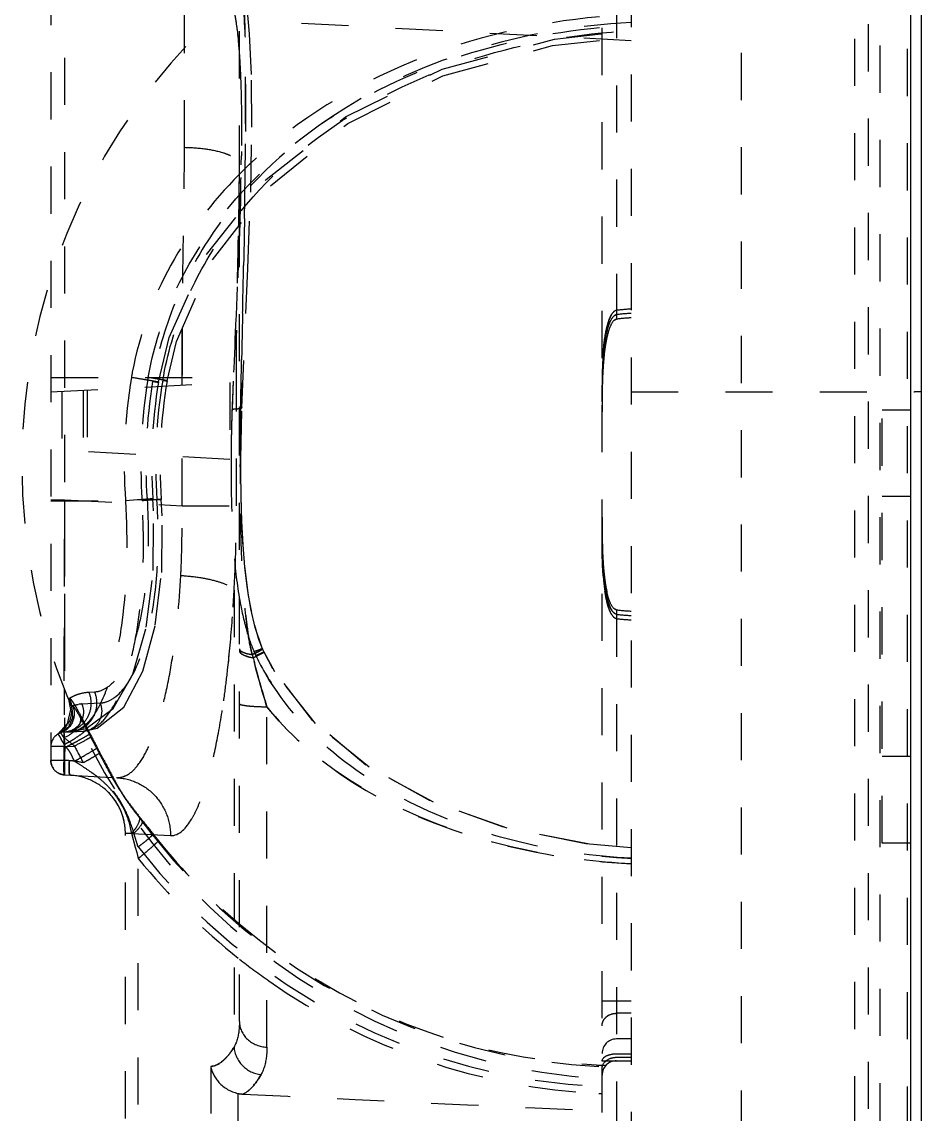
# Model space of a CAD drawing. Header units: millimetres. Extents: x -840 to 1682, y -9216 to -2117.
# Drawn here: x 212.55 to 243.7, y -6007.67 to -5969.83 of the extents above; entities that cross this region are included whole.
import ezdxf

# ---------------------------------------------------------------- set-up
doc = ezdxf.new("R2010")
doc.units = ezdxf.units.MM
doc.header["$LTSCALE"] = 16.335
doc.linetypes.add('HIDDEN', pattern=[0.2, 0.1, -0.1])
doc.layers.get('0').update_dxf_attribs({"linetype": 'CONTINUOUS'})
doc.layers.add('DEFAULT_2', color=8, linetype='HIDDEN')

msp = doc.modelspace()

# ---------------------------------------------------------------- linework, layer by layer
at = {"color": 7, "linetype": 'Continuous'}
for p, q in [((243.348, -6187.78), (243.348, -5847.78)), ((243.702, -5903.171), (243.702, -6112.384)), ((243.702, -5982.655), (243.466, -5982.655))]:
    msp.add_line(p, q, dxfattribs=at)
at = {"layer": 'DEFAULT_2', "color": 8, "linetype": 'HIDDEN'}
for p, q in [((241.875, -5901.313), (241.848, -6120.766)), ((241.39, -5901.816), (241.39, -6113.744)), ((243.225, -6112.885), (243.225, -5902.669)), ((242.273, -5911.853), (242.273, -6103.705)), ((237.461, -5912.105), (237.461, -6103.453)), ((233.652, -5916.119), (233.652, -6100.173)), ((214.028, -5951.475), (214.028, -5994.438)), ((213.552, -5951.977), (213.552, -5995.419)), ((218.179, -5974.181), (218.179, -5956.189)), ((220.084, -6004.463), (220.084, -5958.197)), ((232.647, -6046.819), (232.647, -5968.741)), ((233.149, -5968.767), (233.149, -5980.134)), ((220.435, -5970.247), (220.338, -5969.211)), ((233.652, -5970.491), (220.654, -5969.81)), ((230.996, -5970.432), (233.652, -5970.143)), ((218.947, -5977.891), (221.006, -5975.3)), ((220.379, -5978.377), (220.474, -5975.73)), ((220.095, -5976.857), (220.088, -5977.072)), ((220.171, -5983.196), (220.379, -5978.377)), ((217.581, -5982.27), (217.899, -5980.905)), ((213.552, -5982.152), (219.979, -5982.152)), ((218.095, -5982.417), (218.095, -5982.152)), ((219.979, -5986.599), (219.979, -5982.152)), ((213.544, -5982.655), (219.755, -5982.33)), ((213.934, -5982.635), (213.934, -5984.685)), ((214.672, -5982.596), (214.672, -5984.723)), ((214.809, -5982.589), (214.809, -5984.731)), ((219.755, -5982.33), (219.755, -5984.99)), ((233.652, -5982.655), (243.466, -5982.655)), ((219.831, -5983.169), (219.828, -5983.248)), ((220.128, -5983.169), (220.171, -5983.196)), ((220.137, -5984.959), (220.171, -5983.196)), ((242.348, -5998.28), (242.348, -5983.28)), ((243.348, -5983.28), (242.348, -5983.28)), ((219.755, -5984.99), (213.544, -5984.664)), ((218.095, -5986.599), (218.095, -5984.903)), ((220.11, -5984.991), (220.11, -5985.167)), ((220.136, -5985.167), (220.137, -5984.959)), ((220.138, -5985.532), (220.136, -5985.167)), ((213.552, -5986.386), (214.028, -5986.386)), ((213.552, -5986.423), (216.713, -5986.423)), ((214.028, -5986.386), (218.095, -5986.599)), ((216.551, -5986.395), (216.136, -5986.423)), ((217.11, -5986.773), (217.086, -5986.355)), ((217.41, -5986.947), (217.378, -5986.374)), ((243.348, -5986.28), (242.348, -5986.28)), ((218.095, -5986.599), (219.979, -5986.599)), ((217.393, -5988.906), (217.41, -5986.947)), ((219.898, -5989.518), (219.898, -6005.348)), ((233.149, -5990.2), (233.149, -6025.359)), ((220.761, -5991.227), (220.615, -5990.743)), ((220.849, -5991.466), (220.635, -5990.818)), ((220.886, -5991.556), (220.761, -5991.227)), ((220.886, -5991.556), (220.849, -5991.466)), ((220.886, -5991.556), (220.886, -5991.556)), ((220.886, -5991.556), (220.886, -5991.556)), ((220.904, -5991.598), (220.886, -5991.556)), ((220.936, -5991.667), (220.904, -5991.598)), ((220.936, -5991.667), (220.936, -5991.667)), ((221.309, -5992.352), (220.936, -5991.667)), ((221.245, -5992.245), (220.936, -5991.667)), ((222.718, -5994.139), (221.309, -5992.352)), ((215.068, -5993.052), (214.871, -5993.062)), ((214.307, -5993.524), (214.261, -5993.541)), ((214.626, -5993.462), (215.26, -5993.429)), ((214.779, -5994.311), (215.71, -5993.615)), ((215.155, -5994.303), (216.076, -5993.576)), ((221.037, -6005.352), (221.037, -5993.559)), ((214.028, -5994.438), (214.683, -5994.404)), ((214.256, -5994.426), (214.779, -5994.311)), ((214.7, -5994.403), (214.683, -5994.404)), ((214.7, -5994.403), (215.155, -5994.303)), ((214.018, -5994.49), (214.019, -5994.976)), ((214.256, -5994.426), (214.235, -5994.428)), ((214.01, -5994.94), (213.552, -5994.94)), ((214.01, -5994.94), (214.371, -5994.921)), ((214.01, -5995.418), (214.058, -5994.938)), ((214.01, -5995.418), (214.01, -5994.94)), ((214.01, -5995.418), (213.552, -5995.418)), ((214.179, -5995.426), (214.01, -5995.418)), ((215.339, -5995.373), (215.229, -5995.17)), ((215.409, -5995.503), (215.339, -5995.373)), ((243.348, -5995.28), (242.348, -5995.28)), ((214.028, -5995.919), (214.028, -5995.92)), ((214.028, -5995.919), (215.829, -5996.015)), ((214.247, -5995.931), (214.211, -5995.929)), ((214.256, -5995.932), (214.211, -5995.929)), ((214.302, -5995.935), (214.247, -5995.931)), ((216.826, -5997.673), (216.717, -5997.532)), ((217.075, -5997.994), (216.826, -5997.673)), ((216.133, -6017.619), (216.133, -5997.94)), ((216.133, -5997.94), (217.697, -5998.022)), ((216.134, -5997.94), (216.428, -5997.94)), ((216.351, -5997.94), (216.478, -5998.421)), ((216.582, -5998.418), (216.428, -5997.94)), ((217.122, -5998.004), (217.277, -5998.198)), ((216.478, -5998.421), (216.528, -5998.609)), ((216.582, -6017.142), (216.582, -5998.418)), ((243.348, -5998.28), (242.348, -5998.28)), ((216.528, -5998.609), (216.582, -5998.812)), ((232.647, -6003.749), (233.652, -6003.749)), ((233.652, -6004.178), (233.149, -6004.178)), ((233.652, -6005.066), (233.149, -6005.066)), ((233.149, -6005.579), (233.652, -6005.579)), ((233.149, -6005.702), (233.652, -6005.702)), ((219.09, -6006.016), (219.09, -6009.543)), ((232.647, -6005.82), (233.652, -6005.82)), ((220.024, -6006.951), (220.024, -6008.608))]:
    msp.add_line(p, q, dxfattribs=at)
for points in [[(217.899, -5980.905), (219.154, -5978.073), (221.157, -5975.511), (223.841, -5973.355), (227.128, -5971.706), (230.931, -5970.659), (233.652, -5970.353)], [(220.474, -5975.73), (220.516, -5973.484), (220.499, -5971.66), (220.435, -5970.247)], [(221.006, -5975.3), (223.754, -5973.128), (227.113, -5971.473), (230.996, -5970.432)], [(217.28, -5982.316), (217.645, -5980.764), (218.947, -5977.891)], [(220.635, -5990.818), (220.482, -5990.164), (220.365, -5989.472), (220.275, -5988.729), (220.212, -5987.953), (220.171, -5987.142), (220.147, -5986.296), (220.137, -5985.413)], [(220.217, -5988.017), (220.183, -5987.417), (220.159, -5986.802), (220.145, -5986.174)], [(215.71, -5993.615), (216.387, -5992.433), (216.855, -5990.808), (217.1, -5988.843), (217.11, -5986.773)], [(220.497, -5990.238), (220.401, -5989.71), (220.324, -5989.163), (220.263, -5988.599)], [(216.076, -5993.576), (216.739, -5992.33), (217.171, -5990.738), (217.39, -5988.93)], [(233.652, -5998.446), (232.08, -5998.302), (229.238, -5997.732), (226.688, -5996.817), (224.469, -5995.583), (222.63, -5994.049), (221.245, -5992.245)], [(214.158, -5993.295), (214.234, -5993.656), (214.119, -5994.146), (213.78, -5994.519)], [(214.261, -5993.541), (214.279, -5993.587), (214.307, -5993.941), (214.158, -5994.263), (213.871, -5994.472)], [(232.211, -5998.319), (229.364, -5997.767), (226.805, -5996.869), (224.574, -5995.654), (222.718, -5994.139)]]:
    msp.add_lwpolyline(points, dxfattribs=at)
for centre, radius, start, end in [((233.853, -5985.167), 21.306, 93.2449, 266.7551), ((-23.363, -5972.058), 243.666, 359.1448, 359.56564), ((137.802, -5973.482), 82.356, 359.09407, 359.30994), ((231.187, -5986.143), 15.652, 133.122, 133.5108), ((231.008, -5985.958), 15.394, 134.3308, 135.3182), ((109.73, -5972.988), 110.433, 357.99263, 359.06854), ((231.114, -5986.067), 15.547, 133.5103, 134.331), ((-138.911, -5970.465), 359.225, 359.01404, 359.16594), ((233.853, -5985.167), 5.384, 92.1394, 97.5077), ((233.853, -5985.167), 5.235, 92.2003, 97.7224), ((233.853, -5985.167), 5.082, 92.2667, 97.9571), ((424.149, -5982.207), 206.054, 179.50798, 179.98495), ((238.754, -5981.671), 6.076, 171.4557, 173.0592), ((237.501, -5981.627), 4.803, 169.2985, 171.1815), ((241.704, -5981.993), 9.044, 174.438, 175.6655), ((240.11, -5981.837), 7.442, 173.0542, 174.441), ((240.442, -5982.191), 7.767, 172.3835, 174.8359), ((239.997, -5981.979), 7.324, 172.7341, 174.0854), ((238.67, -5981.809), 5.986, 171.1725, 172.7391), ((238.511, -5981.938), 5.82, 170.8306, 172.3319), ((246.093, -5982.279), 13.442, 176.7629, 177.7504), ((245.893, -5982.269), 13.241, 176.6806, 177.6889), ((243.642, -5982.14), 10.987, 175.6638, 176.7638), ((244.753, -5982.386), 12.098, 175.8931, 176.9638), ((243.465, -5982.128), 10.809, 175.5634, 176.6813), ((242.5, -5982.224), 9.839, 174.7002, 175.8944), ((242.95, -5982.429), 10.286, 174.7759, 175.8209), ((241.549, -5982.14), 8.884, 174.0824, 175.2747), ((251.308, -5982.471), 18.661, 177.7412, 179.4234), ((249.643, -5982.629), 16.994, 177.0176, 178.8123), ((249.357, -5982.407), 16.708, 177.7501, 178.6277), ((247.927, -5982.746), 15.274, 176.7718, 177.6353), ((245.116, -5982.587), 12.457, 175.8201, 176.772), ((234.587, -5985.164), 18.493, 170.6285, 183.889), ((228.036, -5984.154), 11.866, 169.9402, 170.2908), ((199.746, -6082.517), 101.727, 80.37678, 80.61124), ((228.073, -5984.161), 11.903, 169.3729, 169.9401), ((234.668, -5985.17), 17.998, 170.3494, 183.9924), ((208.987, -6028.215), 46.645, 80.013, 80.4182), ((234.53, -5985.167), 17.687, 170.6363, 183.8898), ((234.549, -5985.167), 17.366, 170.3244, 184.0155), ((234.556, -5985.165), 17.22, 170.324, 184.0146), ((261.197, -5982.596), 28.551, 179.3719, 180.0181), ((261.259, -5982.596), 28.613, 179.3807, 180.0176), ((253.969, -5982.518), 21.322, 178.6273, 179.3794), ((258.141, -5982.829), 25.493, 178.7583, 179.4651), ((252.973, -5982.724), 20.325, 178.1448, 178.8897), ((234.541, -5985.165), 17.495, 170.6284, 183.8893), ((489.972, -5993.731), 270.347, 177.58263, 177.76111), ((263.867, -5982.909), 31.22, 178.9367, 180.0622), ((269.06, -5982.931), 36.414, 179.4656, 180.0189), ((284.748, -5983.33), 52.102, 179.6332, 180.0153), ((260.912, -5984.821), 41.114, 177.8063, 178.7092), ((322.774, -5985.07), 102.664, 178.93902, 180.05425), ((305.117, -5984.808), 85.005, 178.89493, 179.37342), ((271.564, -5985.069), 51.769, 178.7013, 179.4102), ((334.101, -5985.122), 113.991, 179.37507, 179.93393), ((279.256, -5985.157), 59.461, 179.40147, 179.83909), ((282.482, -5985.169), 62.687, 179.83677, 179.99876), ((344.427, -5985.173), 124.317, 179.9975, 180.3087), ((2849.933, -5993.865), 2635.916, 179.837431, 179.999464), ((285.208, -5987.004), 52.562, 179.9858, 180.3517), ((269.404, -5987.402), 36.757, 179.9828, 180.5072), ((269.066, -5987.403), 36.42, 179.9811, 180.5339), ((261.314, -5987.738), 28.668, 179.9828, 180.6112), ((261.256, -5987.738), 28.61, 179.9823, 180.6194), ((259.035, -5987.493), 26.388, 180.5105, 181.1117), ((258.149, -5987.505), 25.502, 180.5344, 181.2407), ((253.84, -5987.819), 21.193, 180.619, 181.4103), ((249.143, -5987.934), 16.494, 181.411, 182.3106), ((244.619, -5988.128), 11.966, 182.2562, 184.3812), ((242.464, -5987.942), 9.799, 183.8733, 186.0606), ((241.706, -5988.341), 9.046, 184.3334, 185.5604), ((242.502, -5988.11), 9.84, 184.1043, 185.299), ((241.556, -5988.354), 8.895, 184.4331, 185.6744), ((241.546, -5988.194), 8.881, 184.727, 185.9197), ((240.034, -5988.194), 7.355, 186.1087, 187.4206), ((240.112, -5988.497), 7.444, 185.5575, 186.9441), ((239.995, -5988.356), 7.321, 185.9167, 187.268), ((238.755, -5988.663), 6.077, 186.9391, 188.5432), ((238.668, -5988.525), 5.984, 187.263, 188.8289), ((238.704, -5988.368), 6.015, 187.4158, 188.9359), ((237.501, -5988.707), 4.803, 188.8199, 190.7004), ((237.536, -5988.552), 4.832, 188.9275, 190.7468), ((236.502, -5988.749), 3.779, 190.7331, 192.9902), ((233.853, -5985.167), 5.082, 262.0429, 267.7333), ((237.543, -5988.521), 17.341, 186.2154, 187.2158), ((233.853, -5985.167), 5.235, 262.2776, 267.7997), ((233.853, -5985.167), 5.384, 262.4923, 267.8606), ((226.089, -5990.35), 5.738, 191.5799, 193.0353), ((225.011, -5990.599), 4.632, 193.0488, 194.4203), ((222.455, -5991.197), 2.007, 196.055, 199.3304), ((223.921, -5990.22), 3.625, 203.1458, 204.4166), ((223.784, -5990.281), 3.475, 203.1175, 205.7701), ((223.659, -5990.339), 3.337, 204.4144, 205.7966), ((242.47, -5986.515), 22.553, 193.7138, 195.4552), ((228.758, -5987.862), 9.007, 205.8697, 213.2062), ((248.884, -5984.759), 29.203, 195.4226, 196.115), ((261.421, -5981.108), 42.26, 196.1528, 197.1359), ((214.968, -5994.536), 1.481, 121.291, 122.6327), ((214.686, -5994.623), 1.162, 93.014, 98.2172), ((202.024, -6000.898), 14.357, 28.4825, 29.0924), ((200.305, -6001.618), 16.249, 27.6502, 28.3753), ((213.285, -5993.675), 0.978, 301.3032, 328.2869), ((197.988, -6003.087), 18.948, 27.7664, 28.4813), ((198.201, -6002.725), 18.626, 27.361, 27.6624), ((197.258, -6003.212), 19.687, 26.9274, 27.361), ((194.314, -6005.025), 23.101, 26.798, 27.7739), ((186.963, -6008.443), 31.235, 26.7268, 26.9293), ((214.644, -5993.753), 0.653, 288.9341, 298.1975), ((186.795, -6008.527), 31.424, 26.5224, 26.727), ((214.054, -5994.94), 0.502, 93, 180), ((207.246, -5998.471), 7.664, 28.7575, 29.6445), ((211.398, -5989.771), 5.727, 297.8793, 299.4696), ((211.838, -5990.539), 4.842, 299.4113, 301.9974), ((204.514, -5975.806), 21.4, 297.0692, 297.6267), ((206.379, -5979.375), 17.372, 297.6365, 297.8282), ((233.567, -5985.185), 20.85, 206.5218, 208.0219), ((233.592, -5985.183), 20.904, 206.8058, 208.5413), ((211.367, -5989.715), 5.791, 297.1178, 297.8875), ((203.116, -5973.081), 24.462, 296.6957, 297.0799), ((233.645, -5985.183), 21.594, 206.8048, 208.5402), ((129.767, -6040.379), 96.712, 27.71053, 27.99642), ((214.054, -5995.418), 0.502, 179.9834, 267.025), ((214.045, -5998.02), 2.597, 75.9602, 87.0353), ((203.496, -5975.165), 23.009, 298.1953, 298.6745), ((205.449, -5978.722), 18.951, 298.6549, 299.3748), ((212.16, -5999.771), 4.832, 51.7609, 54.0892), ((214.141, -5997.942), 1.992, 0.0571, 67.3499), ((212.648, -5999.152), 4.044, 48.838, 51.7648), ((213.327, -5998.441), 3.059, 34.8232, 42.1479), ((213.393, -5998.392), 2.977, 27.9414, 34.7573), ((223.476, -5991.763), 8.873, 214.153, 215.9309), ((222.017, -5992.695), 7.131, 214.7714, 216.3844), ((227.279, -5989.013), 13.566, 215.9083, 216.9702), ((211.953, -5998.851), 4.492, 12.3216, 14.3598), ((211.42, -5998.969), 5.038, 11.786, 12.347), ((233.493, -5985.273), 20.77, 217.7694, 267.9255), ((233.543, -5985.276), 21.456, 217.7698, 267.6055), ((207.629, -5987.622), 14.331, 309.527, 310.3881), ((233.566, -5985.175), 20.855, 218.642, 229.6182), ((205.66, -5985.245), 17.417, 308.8353, 309.5471), ((233.637, -5985.176), 21.836, 218.644, 231.6303), ((234.802, -5977.134), 21.705, 264.2912, 266.9617), ((233.467, -5985.29), 20.703, 229.6185, 267.2005), ((233.569, -5985.248), 21.738, 231.6545, 235.0155), ((233.534, -5985.305), 21.671, 235.0038, 267.3701), ((233.149, -6005.569), 0.502, 90, 180), ((233.456, -5985.471), 20.522, 267.2082, 268.1105), ((233.149, -6006.322), 0.502, 90, 180), ((220.255, -6005.927), 1.05, 257.2828, 267.2485), ((233.528, -5985.37), 21.605, 267.378, 267.6611)]:
    msp.add_arc(centre, radius, start, end, dxfattribs=at)
for points, knots in [([(220.128, -5983.169), (220.146, -5982.232), (220.185, -5980.391), (220.243, -5977.713), (220.285, -5975.23), (220.304, -5973.03), (220.297, -5971.194), (220.269, -5969.922), (220.233, -5969.132), (220.207, -5968.72), (220.178, -5968.434), (220.158, -5968.285), (220.142, -5968.233)], [0, 0, 0, 0, 0.18821, 0.369554, 0.537769, 0.68677, 0.811081, 0.90638, 0.942208, 0.969826, 0.9891, 1, 1, 1, 1]), ([(220.206, -5968.731), (220.257, -5969.38), (220.3, -5971.106), (220.303, -5972.83), (220.296, -5973.905)], [0, 0, 0, 0, 0.377066, 1, 1, 1, 1]), ([(219.828, -5969.243), (219.852, -5969.298), (219.895, -5969.447), (219.983, -5969.891), (220.072, -5970.723), (220.145, -5972.035), (220.167, -5973.742), (220.134, -5975.791), (220.021, -5978.999), (219.895, -5981.514), (219.828, -5983.248)], [0, 0, 0, 0, 0.012726, 0.033022, 0.096817, 0.191143, 0.313997, 0.46169, 0.629144, 1, 1, 1, 1]), ([(219.934, -5969.648), (219.95, -5969.736), (220.023, -5970.205), (220.063, -5970.678), (220.088, -5971.063)], [0, 0, 0, 0, 0.188214, 1, 1, 1, 1]), ([(232.554, -5969.657), (230.343, -5969.864), (225.975, -5970.868), (222.094, -5973.215), (220.488, -5974.719)], [0, 0, 0, 0, 0.502291, 1, 1, 1, 1]), ([(216.924, -5982.153), (217.084, -5981.235), (217.629, -5979.434), (219.476, -5976.197), (222.956, -5972.981), (228.083, -5970.667), (231.79, -5970.041), (233.652, -5969.949)], [0, 0, 0, 0, 0.125636, 0.250807, 0.499083, 0.748699, 1, 1, 1, 1]), ([(233.652, -5969.859), (231.786, -5969.948), (228.071, -5970.585), (222.958, -5972.972), (219.54, -5976.27), (217.752, -5979.552), (217.232, -5981.365), (217.079, -5982.288)], [0, 0, 0, 0, 0.251238, 0.500666, 0.748889, 0.874183, 1, 1, 1, 1]), ([(217.43, -5982.249), (217.583, -5981.349), (218.1, -5979.584), (219.862, -5976.391), (223.21, -5973.185), (228.203, -5970.859), (231.83, -5970.234), (233.652, -5970.145)], [0, 0, 0, 0, 0.125681, 0.250885, 0.499134, 0.748675, 1, 1, 1, 1]), ([(220.088, -5971.063), (220.103, -5971.297), (220.16, -5972.433), (220.163, -5973.571), (220.152, -5974.473)], [0, 0, 0, 0, 0.206164, 1, 1, 1, 1]), ([(218.095, -5982.152), (218.095, -5980.808), (218.127, -5978.15), (218.179, -5975.494), (218.179, -5974.181)], [0, 0, 0, 0, 0.506153, 1, 1, 1, 1]), ([(218.179, -5974.181), (218.425, -5974.185), (218.882, -5974.219), (219.414, -5974.323), (219.755, -5974.454), (219.963, -5974.567), (220.084, -5974.708), (220.084, -5974.798)], [0, 0, 0, 0, 0.352567, 0.653957, 0.774328, 0.87121, 1, 1, 1, 1]), ([(219.979, -5982.152), (219.979, -5980.903), (220.018, -5978.452), (220.084, -5976.002), (220.084, -5974.799)], [0, 0, 0, 0, 0.509462, 1, 1, 1, 1]), ([(220.058, -5976.915), (220.062, -5976.736), (220.075, -5976.031), (220.084, -5975.326), (220.084, -5974.799)], [0, 0, 0, 0, 0.253485, 1, 1, 1, 1]), ([(220.062, -5975.133), (219.144, -5976.061), (217.533, -5978.17), (216.616, -5980.676), (216.374, -5981.966)], [0, 0, 0, 0, 0.498647, 1, 1, 1, 1]), ([(219.979, -5982.152), (219.979, -5981.711), (219.988, -5979.965), (220.032, -5978.219), (220.058, -5976.915)], [0, 0, 0, 0, 0.252941, 1, 1, 1, 1]), ([(220.26, -5976.647), (220.252, -5977.1), (220.217, -5978.996), (220.174, -5980.892), (220.144, -5982.335)], [0, 0, 0, 0, 0.239063, 1, 1, 1, 1]), ([(220.088, -5977.072), (220.073, -5977.489), (220.005, -5979.241), (219.922, -5980.993), (219.865, -5982.328)], [0, 0, 0, 0, 0.238042, 1, 1, 1, 1]), ([(232.688, -5981.292), (232.707, -5981.044), (232.748, -5980.673), (232.852, -5980.248), (232.945, -5980.019), (233.014, -5979.91), (233.062, -5979.871)], [0, 0, 0, 0, 0.500563, 0.750042, 0.874903, 1, 1, 1, 1]), ([(233.06, -5979.872), (232.999, -5979.924), (232.919, -5980.071), (232.815, -5980.372), (232.769, -5980.61), (232.746, -5980.769)], [0, 0, 0, 0, 0.249924, 0.499859, 1, 1, 1, 1]), ([(232.746, -5980.953), (232.77, -5980.785), (232.816, -5980.531), (232.925, -5980.212), (233.013, -5980.053), (233.084, -5980.006)], [0, 0, 0, 0, 0.500271, 0.750215, 1, 1, 1, 1]), ([(233.149, -5980.134), (233.067, -5980.146), (232.953, -5980.309), (232.841, -5980.612), (232.789, -5980.866), (232.763, -5981.033)], [0, 0, 0, 0, 0.246797, 0.497825, 1, 1, 1, 1]), ([(217.581, -5982.27), (217.581, -5982.266), (217.555, -5982.269), (217.528, -5982.256), (217.463, -5982.248), (217.385, -5982.232), (217.287, -5982.215), (217.131, -5982.188), (217.009, -5982.167), (216.924, -5982.152)], [0, 0, 0, 0, 0.019246, 0.075335, 0.166697, 0.289925, 0.440727, 0.614358, 1, 1, 1, 1]), ([(217.256, -5982.31), (217.246, -5982.308), (217.186, -5982.296), (217.126, -5982.286), (217.076, -5982.277)], [0, 0, 0, 0, 0.161866, 1, 1, 1, 1]), ([(217.079, -5982.288), (217.108, -5982.292), (217.155, -5982.298), (217.223, -5982.313), (217.252, -5982.308), (217.279, -5982.32), (217.279, -5982.316)], [0, 0, 0, 0, 0.426507, 0.741868, 0.935214, 1, 1, 1, 1]), ([(217.43, -5982.249), (217.451, -5982.252), (217.487, -5982.256), (217.538, -5982.268), (217.56, -5982.264), (217.581, -5982.274), (217.581, -5982.27)], [0, 0, 0, 0, 0.423955, 0.739055, 0.934333, 1, 1, 1, 1]), ([(219.828, -5983.248), (219.876, -5983.246), (219.959, -5983.242), (220.07, -5983.231), (220.13, -5983.22), (220.17, -5983.206), (220.171, -5983.196)], [0, 0, 0, 0, 0.410629, 0.721444, 0.917544, 1, 1, 1, 1]), ([(220.084, -5983.181), (220.084, -5983.177), (220.106, -5983.173), (220.117, -5983.17), (220.128, -5983.169)], [0, 0, 0, 0, 0.273381, 1, 1, 1, 1]), ([(220.171, -5983.196), (220.17, -5983.204), (220.138, -5983.218), (220.114, -5983.222), (220.095, -5983.226)], [0, 0, 0, 0, 0.302217, 1, 1, 1, 1]), ([(219.795, -5985.167), (219.795, -5986.263), (219.823, -5987.908), (220.098, -5990.078), (220.373, -5991.143), (220.588, -5991.645)], [0, 0, 0, 0, 0.501306, 0.75034, 1, 1, 1, 1]), ([(220.526, -5991.752), (220.457, -5991.486), (220.365, -5990.941), (220.24, -5989.847), (220.158, -5988.472), (220.117, -5986.82), (220.11, -5985.718), (220.11, -5985.167)], [0, 0, 0, 0, 0.124931, 0.249959, 0.499922, 0.74992, 1, 1, 1, 1]), ([(214.028, -5995.921), (214.024, -5995.92), (214.03, -5995.897), (214.022, -5995.87), (214.025, -5995.808), (214.023, -5995.731), (214.022, -5995.627), (214.021, -5995.447), (214.02, -5995.167), (214.018, -5994.769), (214.018, -5994.289), (214.017, -5993.734), (214.017, -5992.857), (214.018, -5991.616), (214.02, -5989.989), (214.023, -5988.223), (214.026, -5987.006), (214.028, -5986.386)], [0, 0, 0, 0, 0.001223, 0.004839, 0.010841, 0.019218, 0.02996, 0.043042, 0.076076, 0.11801, 0.168448, 0.226892, 0.292799, 0.444361, 0.617266, 0.804915, 1, 1, 1, 1]), ([(214.683, -5994.404), (214.843, -5994.396), (215.203, -5994.243), (215.627, -5993.746), (216.004, -5993.007), (216.322, -5992.028), (216.567, -5990.834), (216.782, -5988.945), (216.778, -5987.448), (216.713, -5986.423)], [0, 0, 0, 0, 0.055752, 0.127674, 0.222567, 0.341719, 0.483502, 0.644237, 1, 1, 1, 1]), ([(216.884, -5986.367), (216.942, -5987.226), (216.945, -5988.483), (216.752, -5990.067), (216.533, -5991.068), (216.248, -5991.888), (215.91, -5992.506), (215.527, -5992.92), (215.211, -5993.045), (215.068, -5993.052)], [0, 0, 0, 0, 0.353365, 0.513005, 0.653911, 0.772649, 0.867932, 0.941424, 1, 1, 1, 1]), ([(216.136, -5986.423), (216.219, -5987.827), (216.19, -5989.824), (215.75, -5992.206), (215.417, -5993.172), (215.21, -5993.561)], [0, 0, 0, 0, 0.581274, 0.818202, 1, 1, 1, 1]), ([(215.755, -5993.24), (216.056, -5993.022), (216.573, -5992.215), (217.041, -5990.673), (217.296, -5988.651), (217.28, -5987.166), (217.225, -5986.383)], [0, 0, 0, 0, 0.155041, 0.382133, 0.672614, 1, 1, 1, 1]), ([(217.086, -5986.355), (217.086, -5986.358), (217.066, -5986.353), (217.046, -5986.361), (216.997, -5986.362), (216.937, -5986.368), (216.859, -5986.373), (216.729, -5986.382), (216.625, -5986.39), (216.551, -5986.395)], [0, 0, 0, 0, 0.017217, 0.068646, 0.153394, 0.269519, 0.415002, 0.587444, 1, 1, 1, 1]), ([(217.378, -5986.374), (217.377, -5986.378), (217.352, -5986.371), (217.323, -5986.382), (217.259, -5986.382), (217.18, -5986.39), (217.08, -5986.397), (216.923, -5986.409), (216.799, -5986.417), (216.713, -5986.423)], [0, 0, 0, 0, 0.019111, 0.075131, 0.166457, 0.289676, 0.440499, 0.614179, 1, 1, 1, 1]), ([(216.884, -5986.367), (216.913, -5986.365), (216.961, -5986.364), (217.029, -5986.354), (217.059, -5986.362), (217.085, -5986.351), (217.086, -5986.355)], [0, 0, 0, 0, 0.426355, 0.741705, 0.935156, 1, 1, 1, 1]), ([(217.225, -5986.383), (217.247, -5986.382), (217.283, -5986.381), (217.335, -5986.374), (217.356, -5986.379), (217.378, -5986.371), (217.378, -5986.374)], [0, 0, 0, 0, 0.423855, 0.738964, 0.934329, 1, 1, 1, 1]), ([(218.054, -5989.011), (218.064, -5988.813), (218.098, -5988.009), (218.102, -5987.205), (218.095, -5986.599)], [0, 0, 0, 0, 0.246265, 1, 1, 1, 1]), ([(219.898, -5989.518), (219.913, -5989.28), (219.964, -5988.308), (219.979, -5987.335), (219.979, -5986.599)], [0, 0, 0, 0, 0.244291, 1, 1, 1, 1]), ([(232.647, -5986.991), (232.647, -5987.27), (232.65, -5987.827), (232.676, -5988.523), (232.728, -5989.076), (232.788, -5989.484), (232.873, -5989.824), (232.979, -5990.069), (233.082, -5990.191), (233.149, -5990.2)], [0, 0, 0, 0, 0.251973, 0.50275, 0.627628, 0.752146, 0.87634, 0.938503, 1, 1, 1, 1]), ([(215.829, -5996.015), (215.96, -5996.022), (216.267, -5995.924), (216.634, -5995.528), (216.973, -5994.922), (217.282, -5994.096), (217.554, -5993.064), (217.872, -5991.353), (218.001, -5989.975), (218.054, -5989.011)], [0, 0, 0, 0, 0.051258, 0.117367, 0.206584, 0.32123, 0.460792, 0.623009, 1, 1, 1, 1]), ([(218.054, -5989.011), (218.269, -5989.025), (218.672, -5989.067), (219.218, -5989.175), (219.624, -5989.312), (219.843, -5989.441), (219.898, -5989.518)], [0, 0, 0, 0, 0.332572, 0.626567, 0.854166, 1, 1, 1, 1]), ([(232.705, -5989.234), (232.726, -5989.45), (232.769, -5989.775), (232.885, -5990.186), (232.979, -5990.395), (233.062, -5990.464)], [0, 0, 0, 0, 0.501017, 0.750948, 1, 1, 1, 1]), ([(232.746, -5989.381), (232.77, -5989.55), (232.816, -5989.804), (232.925, -5990.122), (233.013, -5990.281), (233.084, -5990.329)], [0, 0, 0, 0, 0.500283, 0.750234, 1, 1, 1, 1]), ([(217.697, -5998.022), (218.003, -5998.038), (218.355, -5997.611), (218.608, -5997.118), (218.848, -5996.543), (219.112, -5995.659), (219.382, -5994.405), (219.609, -5992.934), (219.787, -5991.28), (219.867, -5990.12), (219.898, -5989.518)], [0, 0, 0, 0, 0.101557, 0.142408, 0.190167, 0.306306, 0.448727, 0.614591, 0.799988, 1, 1, 1, 1]), ([(219.539, -5993.358), (219.581, -5993.063), (219.746, -5991.787), (219.847, -5990.504), (219.898, -5989.518)], [0, 0, 0, 0, 0.232218, 1, 1, 1, 1]), ([(233.149, -5990.505), (233.063, -5990.494), (232.942, -5990.324), (232.825, -5990.006), (232.772, -5989.74), (232.746, -5989.566)], [0, 0, 0, 0, 0.246967, 0.49794, 1, 1, 1, 1]), ([(233.061, -5990.311), (233.012, -5990.269), (232.943, -5990.155), (232.849, -5989.916), (232.806, -5989.726), (232.782, -5989.599)], [0, 0, 0, 0, 0.25027, 0.500266, 1, 1, 1, 1]), ([(233.063, -5990.156), (232.986, -5990.089), (232.898, -5989.892), (232.843, -5989.699), (232.819, -5989.599)], [0, 0, 0, 0, 0.499144, 1, 1, 1, 1]), ([(220.084, -5991.554), (220.084, -5991.608), (220.271, -5991.71), (220.415, -5991.734), (220.526, -5991.752)], [0, 0, 0, 0, 0.32615, 1, 1, 1, 1]), ([(220.084, -5991.587), (220.084, -5991.622), (220.12, -5991.723), (220.313, -5991.808), (220.465, -5991.845), (220.56, -5991.862)], [0, 0, 0, 0, 0.175335, 0.505639, 1, 1, 1, 1]), ([(220.084, -5991.587), (220.084, -5991.601), (220.136, -5991.628), (220.211, -5991.672), (220.354, -5991.723), (220.464, -5991.742), (220.526, -5991.752)], [0, 0, 0, 0, 0.087013, 0.293726, 0.60602, 1, 1, 1, 1]), ([(220.084, -5991.619), (220.084, -5991.682), (220.275, -5991.81), (220.441, -5991.841), (220.56, -5991.862)], [0, 0, 0, 0, 0.340758, 1, 1, 1, 1]), ([(220.526, -5991.752), (220.577, -5991.728), (220.665, -5991.685), (220.788, -5991.626), (220.84, -5991.588), (220.89, -5991.565), (220.886, -5991.556)], [0, 0, 0, 0, 0.414883, 0.731105, 0.928259, 1, 1, 1, 1]), ([(220.782, -5991.625), (220.765, -5991.635), (220.68, -5991.679), (220.594, -5991.72), (220.526, -5991.752)], [0, 0, 0, 0, 0.202808, 1, 1, 1, 1]), ([(220.56, -5991.862), (220.613, -5991.835), (220.705, -5991.789), (220.813, -5991.735), (220.876, -5991.701), (220.91, -5991.685), (220.923, -5991.674), (220.937, -5991.669), (220.936, -5991.667)], [0, 0, 0, 0, 0.416151, 0.733859, 0.848425, 0.931553, 0.982306, 1, 1, 1, 1]), ([(220.56, -5991.862), (220.648, -5991.818), (220.771, -5991.751), (220.9, -5991.694), (220.934, -5991.669)], [0, 0, 0, 0, 0.697725, 1, 1, 1, 1]), ([(220.588, -5991.645), (220.628, -5991.63), (220.699, -5991.605), (220.796, -5991.57), (220.845, -5991.561), (220.883, -5991.549), (220.886, -5991.556)], [0, 0, 0, 0, 0.418308, 0.733, 0.927968, 1, 1, 1, 1]), ([(220.936, -5991.667), (220.936, -5991.665), (220.927, -5991.671), (220.915, -5991.673), (220.89, -5991.685), (220.843, -5991.705), (220.762, -5991.742), (220.694, -5991.773), (220.654, -5991.792)], [0, 0, 0, 0, 0.01718, 0.066518, 0.148014, 0.261363, 0.578123, 1, 1, 1, 1]), ([(220.874, -5991.691), (220.861, -5991.697), (220.787, -5991.73), (220.714, -5991.764), (220.654, -5991.792)], [0, 0, 0, 0, 0.187177, 1, 1, 1, 1]), ([(220.886, -5991.556), (220.887, -5991.559), (220.876, -5991.569), (220.846, -5991.591), (220.809, -5991.611), (220.782, -5991.625)], [0, 0, 0, 0, 0.079106, 0.270481, 1, 1, 1, 1]), ([(220.886, -5991.556), (220.883, -5991.55), (220.851, -5991.559), (220.833, -5991.562), (220.816, -5991.567)], [0, 0, 0, 0, 0.27543, 1, 1, 1, 1]), ([(233.652, -5998.809), (232.364, -5998.74), (229.8, -5998.378), (226.131, -5997.109), (222.859, -5995.009), (221.212, -5992.946), (220.654, -5991.792)], [0, 0, 0, 0, 0.251051, 0.501167, 0.750387, 1, 1, 1, 1]), ([(214.871, -5993.062), (214.928, -5993.209), (214.974, -5993.533), (214.823, -5993.994), (214.486, -5994.336), (214.179, -5994.431), (214.028, -5994.438)], [0, 0, 0, 0, 0.254051, 0.506813, 0.755282, 1, 1, 1, 1]), ([(214.871, -5993.062), (214.759, -5993.068), (214.605, -5993.095), (214.426, -5993.155), (214.329, -5993.199), (214.257, -5993.233), (214.203, -5993.271), (214.178, -5993.276), (214.159, -5993.299), (214.158, -5993.295)], [0, 0, 0, 0, 0.440783, 0.610845, 0.750026, 0.85881, 0.937021, 0.984218, 1, 1, 1, 1]), ([(214.198, -5993.27), (214.205, -5993.265), (214.235, -5993.291), (214.268, -5993.334), (214.327, -5993.419), (214.368, -5993.485), (214.391, -5993.524)], [0, 0, 0, 0, 0.077973, 0.269789, 0.579795, 1, 1, 1, 1]), ([(215.068, -5993.052), (215.124, -5993.197), (215.17, -5993.517), (215.027, -5993.973), (214.703, -5994.315), (214.404, -5994.415), (214.256, -5994.426)], [0, 0, 0, 0, 0.254949, 0.508383, 0.756512, 1, 1, 1, 1]), ([(215.26, -5993.429), (215.302, -5993.427), (215.479, -5993.403), (215.645, -5993.32), (215.755, -5993.24)], [0, 0, 0, 0, 0.236652, 1, 1, 1, 1]), ([(214.307, -5993.524), (214.38, -5993.696), (214.383, -5994.121), (214.067, -5994.404), (213.89, -5994.465)], [0, 0, 0, 0, 0.500416, 1, 1, 1, 1]), ([(214.261, -5993.541), (214.263, -5993.536), (214.29, -5993.536), (214.326, -5993.513), (214.406, -5993.495), (214.466, -5993.481), (214.502, -5993.475)], [0, 0, 0, 0, 0.062058, 0.248153, 0.559413, 1, 1, 1, 1]), ([(214.569, -5993.917), (214.538, -5993.861), (214.481, -5993.763), (214.403, -5993.631), (214.353, -5993.568), (214.318, -5993.52), (214.307, -5993.524)], [0, 0, 0, 0, 0.410203, 0.722777, 0.921102, 1, 1, 1, 1]), ([(214.391, -5993.524), (214.407, -5993.55), (214.479, -5993.673), (214.548, -5993.797), (214.601, -5993.895)], [0, 0, 0, 0, 0.217717, 1, 1, 1, 1]), ([(215.21, -5993.561), (215.175, -5993.627), (215.045, -5993.855), (214.884, -5994.069), (214.743, -5994.194)], [0, 0, 0, 0, 0.284688, 1, 1, 1, 1]), ([(220.084, -5993.452), (220.084, -5993.462), (220.113, -5993.481), (220.201, -5993.505), (220.396, -5993.533), (220.687, -5993.553), (220.914, -5993.559), (221.037, -5993.559)], [0, 0, 0, 0, 0.027991, 0.086748, 0.300498, 0.620233, 1, 1, 1, 1]), ([(221.037, -5993.559), (221.766, -5994.477), (224.004, -5996.447), (228.378, -5998.343), (231.888, -5998.908), (233.652, -5999.002)], [0, 0, 0, 0, 0.24966, 0.62376, 1, 1, 1, 1]), ([(233.652, -5999.002), (232.474, -5998.939), (227.904, -5998.375), (223.19, -5996.27), (221.037, -5993.559)], [0, 0, 0, 0, 0.254137, 1, 1, 1, 1]), ([(214.569, -5993.917), (214.587, -5993.977), (214.569, -5994.171), (214.362, -5994.439), (214.135, -5994.582), (214.004, -5994.634)], [0, 0, 0, 0, 0.191859, 0.563677, 1, 1, 1, 1]), ([(214.724, -5994.21), (214.686, -5994.242), (214.543, -5994.352), (214.365, -5994.421), (214.235, -5994.428)], [0, 0, 0, 0, 0.277849, 1, 1, 1, 1]), ([(214.803, -5994.317), (214.801, -5994.323), (214.785, -5994.349), (214.764, -5994.372), (214.747, -5994.389)], [0, 0, 0, 0, 0.200887, 1, 1, 1, 1]), ([(213.793, -5994.511), (213.798, -5994.508), (213.814, -5994.529), (213.834, -5994.555), (213.868, -5994.613), (213.893, -5994.655), (213.907, -5994.68)], [0, 0, 0, 0, 0.074433, 0.270329, 0.583141, 1, 1, 1, 1]), ([(214.004, -5994.634), (213.99, -5994.61), (213.966, -5994.568), (213.932, -5994.511), (213.91, -5994.484), (213.896, -5994.463), (213.89, -5994.465)], [0, 0, 0, 0, 0.410176, 0.722733, 0.921099, 1, 1, 1, 1]), ([(214.004, -5994.634), (214.003, -5994.657), (214.003, -5994.759), (214.006, -5994.861), (214.01, -5994.94)], [0, 0, 0, 0, 0.225168, 1, 1, 1, 1]), ([(214.371, -5994.921), (214.341, -5994.895), (214.221, -5994.796), (214.098, -5994.701), (214.004, -5994.634)], [0, 0, 0, 0, 0.26043, 1, 1, 1, 1]), ([(214.935, -5994.61), (214.918, -5994.626), (214.855, -5994.661), (214.671, -5994.769), (214.5, -5994.856), (214.371, -5994.921)], [0, 0, 0, 0, 0.109066, 0.330537, 1, 1, 1, 1]), ([(214.693, -5994.44), (214.674, -5994.456), (214.581, -5994.53), (214.483, -5994.596), (214.403, -5994.645)], [0, 0, 0, 0, 0.210917, 1, 1, 1, 1]), ([(214.776, -5994.581), (214.756, -5994.592), (214.661, -5994.646), (214.565, -5994.698), (214.488, -5994.738)], [0, 0, 0, 0, 0.208216, 1, 1, 1, 1]), ([(214.899, -5994.505), (214.892, -5994.51), (214.852, -5994.537), (214.811, -5994.561), (214.776, -5994.581)], [0, 0, 0, 0, 0.170034, 1, 1, 1, 1]), ([(214.019, -5994.976), (214.019, -5995.049), (214.02, -5995.284), (214.021, -5995.519), (214.023, -5995.681)], [0, 0, 0, 0, 0.30973, 1, 1, 1, 1]), ([(214.058, -5994.938), (214.104, -5994.987), (214.194, -5995.09), (214.249, -5995.214), (214.279, -5995.275)], [0, 0, 0, 0, 0.500024, 1, 1, 1, 1]), ([(215.162, -5994.981), (215.124, -5995.018), (214.978, -5995.097), (214.84, -5995.183), (214.745, -5995.236)], [0, 0, 0, 0, 0.328518, 1, 1, 1, 1]), ([(214.028, -5995.919), (214.024, -5995.919), (214.017, -5995.902), (214.009, -5995.857), (214.003, -5995.752), (214.003, -5995.6), (214.007, -5995.481), (214.01, -5995.418)], [0, 0, 0, 0, 0.025758, 0.084479, 0.300444, 0.62214, 1, 1, 1, 1]), ([(214.211, -5995.929), (214.206, -5995.929), (214.2, -5995.912), (214.191, -5995.866), (214.186, -5995.761), (214.186, -5995.609), (214.19, -5995.491), (214.193, -5995.427)], [0, 0, 0, 0, 0.025787, 0.084567, 0.300549, 0.62218, 1, 1, 1, 1]), ([(214.193, -5995.427), (214.19, -5995.491), (214.187, -5995.574), (214.186, -5995.657), (214.186, -5995.677)], [0, 0, 0, 0, 0.764334, 1, 1, 1, 1]), ([(215.229, -5995.17), (215.213, -5995.187), (215.151, -5995.225), (215.035, -5995.298), (214.868, -5995.393), (214.743, -5995.463), (214.675, -5995.501)], [0, 0, 0, 0, 0.109461, 0.331038, 0.640225, 1, 1, 1, 1]), ([(216.428, -5997.94), (216.357, -5997.697), (216.19, -5997.214), (215.669, -5996.326), (215.075, -5995.818), (214.675, -5995.501)], [0, 0, 0, 0, 0.248865, 0.499089, 1, 1, 1, 1]), ([(216.133, -5996.744), (216.065, -5996.643), (215.807, -5996.24), (215.58, -5995.818), (215.409, -5995.503)], [0, 0, 0, 0, 0.25321, 1, 1, 1, 1]), ([(214.028, -5995.919), (213.944, -5995.915), (213.776, -5995.863), (213.655, -5995.735), (213.615, -5995.661)], [0, 0, 0, 0, 0.5, 1, 1, 1, 1]), ([(214.003, -5995.67), (214.003, -5995.688), (214.004, -5995.749), (214.006, -5995.811), (214.01, -5995.853)], [0, 0, 0, 0, 0.297801, 1, 1, 1, 1]), ([(214.01, -5995.853), (214.012, -5995.87), (214.015, -5995.888), (214.021, -5995.919), (214.028, -5995.919)], [0, 0, 0, 0, 0.710461, 1, 1, 1, 1]), ([(214.023, -5995.681), (214.023, -5995.716), (214.025, -5995.774), (214.021, -5995.855), (214.032, -5995.889), (214.023, -5995.92), (214.028, -5995.921)], [0, 0, 0, 0, 0.435897, 0.748269, 0.936472, 1, 1, 1, 1]), ([(214.186, -5995.677), (214.186, -5995.699), (214.187, -5995.769), (214.188, -5995.839), (214.195, -5995.886)], [0, 0, 0, 0, 0.313391, 1, 1, 1, 1]), ([(214.195, -5995.886), (214.196, -5995.892), (214.2, -5995.905), (214.202, -5995.928), (214.211, -5995.929)], [0, 0, 0, 0, 0.403974, 1, 1, 1, 1]), ([(215.829, -5996.015), (215.867, -5996.017), (216.027, -5996.01), (216.18, -5995.938), (216.278, -5995.866)], [0, 0, 0, 0, 0.236266, 1, 1, 1, 1]), ([(215.829, -5996.015), (216.077, -5996.028), (216.575, -5996.153), (217.194, -5996.607), (217.603, -5997.26), (217.697, -5997.77), (217.697, -5998.022)], [0, 0, 0, 0, 0.247901, 0.497007, 0.747848, 1, 1, 1, 1]), ([(216.622, -5997.394), (216.625, -5997.416), (216.622, -5997.532), (216.567, -5997.639), (216.519, -5997.718)], [0, 0, 0, 0, 0.196074, 1, 1, 1, 1]), ([(216.615, -5997.365), (216.656, -5997.417), (216.825, -5997.63), (216.994, -5997.843), (217.122, -5998.004)], [0, 0, 0, 0, 0.243075, 1, 1, 1, 1]), ([(216.519, -5997.718), (216.508, -5997.736), (216.457, -5997.814), (216.399, -5997.887), (216.351, -5997.94)], [0, 0, 0, 0, 0.232764, 1, 1, 1, 1]), ([(216.717, -5997.532), (216.721, -5997.556), (216.702, -5997.618), (216.613, -5997.761), (216.508, -5997.867), (216.428, -5997.94)], [0, 0, 0, 0, 0.14019, 0.359144, 1, 1, 1, 1]), ([(217.075, -5997.994), (217.063, -5998.015), (217.007, -5998.064), (216.905, -5998.158), (216.756, -5998.28), (216.643, -5998.37), (216.582, -5998.418)], [0, 0, 0, 0, 0.111877, 0.334143, 0.642456, 1, 1, 1, 1]), ([(217.163, -5998.318), (217.146, -5998.334), (217.065, -5998.408), (216.982, -5998.481), (216.915, -5998.537)], [0, 0, 0, 0, 0.209129, 1, 1, 1, 1]), ([(217.277, -5998.198), (217.273, -5998.205), (217.238, -5998.248), (217.198, -5998.285), (217.163, -5998.318)], [0, 0, 0, 0, 0.142075, 1, 1, 1, 1]), ([(232.647, -6004.606), (232.647, -6004.494), (232.773, -6004.252), (233.024, -6004.178), (233.149, -6004.178)], [0, 0, 0, 0, 0.472111, 1, 1, 1, 1]), ([(220.084, -6004.463), (220.084, -6004.548), (220.073, -6004.85), (220.004, -6005.157), (219.898, -6005.348)], [0, 0, 0, 0, 0.281048, 1, 1, 1, 1]), ([(220.084, -6004.463), (220.084, -6004.687), (220.311, -6005.165), (220.793, -6005.341), (221.037, -6005.352)], [0, 0, 0, 0, 0.479166, 1, 1, 1, 1]), ([(219.09, -6006.016), (219.16, -6006.012), (219.355, -6005.961), (219.643, -6005.728), (219.812, -6005.489), (219.898, -6005.348)], [0, 0, 0, 0, 0.194705, 0.542633, 1, 1, 1, 1]), ([(219.898, -6005.348), (219.838, -6005.446), (219.645, -6005.735), (219.33, -6006.003), (219.09, -6006.016)], [0, 0, 0, 0, 0.323771, 1, 1, 1, 1]), ([(219.898, -6005.348), (219.912, -6005.581), (220.129, -6006.053), (220.594, -6006.275), (220.832, -6006.301)], [0, 0, 0, 0, 0.494715, 1, 1, 1, 1]), ([(221.037, -6005.352), (221.037, -6005.443), (221.024, -6005.768), (220.947, -6006.098), (220.832, -6006.301)], [0, 0, 0, 0, 0.281653, 1, 1, 1, 1]), ([(232.647, -6005.841), (232.647, -6005.806), (232.696, -6005.698), (232.888, -6005.603), (233.055, -6005.579), (233.149, -6005.579)], [0, 0, 0, 0, 0.175996, 0.535884, 1, 1, 1, 1]), ([(232.647, -6006.087), (232.647, -6005.984), (232.787, -6005.76), (233.025, -6005.702), (233.149, -6005.702)], [0, 0, 0, 0, 0.453467, 1, 1, 1, 1]), ([(219.09, -6006.016), (219.13, -6006.22), (219.354, -6006.648), (219.779, -6006.896), (220.024, -6006.951)], [0, 0, 0, 0, 0.453073, 1, 1, 1, 1]), ([(220.205, -6006.976), (220.326, -6006.925), (220.573, -6006.717), (220.744, -6006.456), (220.832, -6006.301)], [0, 0, 0, 0, 0.424348, 1, 1, 1, 1]), ([(220.832, -6006.301), (220.744, -6006.456), (220.573, -6006.717), (220.326, -6006.925), (220.205, -6006.976)], [0, 0, 0, 0, 0.57563, 1, 1, 1, 1])]:
    msp.add_open_spline(points, degree=3, knots=knots, dxfattribs=at)
for points in [[(233.149, -5979.829), (233.117, -5979.833), (233.086, -5979.851), (233.06, -5979.872)], [(233.149, -5979.979), (233.125, -5979.982), (233.103, -5979.992), (233.083, -5980.005)], [(233.084, -5980.006), (233.103, -5979.993), (233.126, -5979.982), (233.149, -5979.979)], [(233.064, -5980.177), (233.088, -5980.156), (233.118, -5980.139), (233.149, -5980.134)], [(232.703, -5981.315), (232.715, -5981.194), (232.728, -5981.073), (232.746, -5980.953)], [(232.763, -5981.033), (232.736, -5981.2), (232.717, -5981.368), (232.703, -5981.537)], [(232.703, -5981.537), (232.677, -5981.832), (232.664, -5982.128), (232.656, -5982.425)], [(232.695, -5981.408), (232.677, -5981.627), (232.666, -5981.846), (232.659, -5982.066)], [(232.648, -5982.996), (232.65, -5982.703), (232.655, -5982.409), (232.667, -5982.115)], [(220.144, -5982.335), (220.139, -5982.613), (220.133, -5982.891), (220.128, -5983.169)], [(232.656, -5982.425), (232.649, -5982.731), (232.647, -5983.037), (232.647, -5983.344)], [(219.828, -5983.248), (219.803, -5983.887), (219.795, -5984.527), (219.795, -5985.167)], [(220.095, -5983.226), (220.084, -5983.228), (220.073, -5983.229), (220.062, -5983.231)], [(232.688, -5988.604), (232.658, -5988.179), (232.65, -5987.752), (232.648, -5987.326)], [(232.686, -5989.025), (232.661, -5988.699), (232.652, -5988.371), (232.648, -5988.044)], [(232.695, -5988.926), (232.67, -5988.62), (232.658, -5988.312), (232.652, -5988.005)], [(232.653, -5988.057), (232.659, -5988.31), (232.668, -5988.563), (232.687, -5988.815)], [(232.703, -5989.019), (232.715, -5989.14), (232.728, -5989.261), (232.746, -5989.381)], [(220.079, -5989.781), (220.14, -5990.14), (220.216, -5990.498), (220.314, -5990.849)], [(233.149, -5990.2), (233.117, -5990.196), (233.087, -5990.178), (233.063, -5990.156)], [(233.149, -5990.355), (233.117, -5990.351), (233.086, -5990.332), (233.061, -5990.311)], [(233.062, -5990.464), (233.087, -5990.484), (233.117, -5990.501), (233.149, -5990.505)], [(220.314, -5990.849), (220.389, -5991.119), (220.477, -5991.387), (220.588, -5991.645)], [(220.34, -5990.7), (220.374, -5990.968), (220.414, -5991.237), (220.468, -5991.502)], [(220.526, -5991.752), (220.536, -5991.789), (220.548, -5991.826), (220.56, -5991.862)], [(221.037, -5993.559), (220.864, -5992.997), (220.699, -5992.433), (220.56, -5991.862)], [(214.198, -5993.27), (214.258, -5993.415), (214.284, -5993.578), (214.271, -5993.734)], [(214.626, -5993.462), (214.669, -5993.565), (214.687, -5993.681), (214.679, -5993.792)], [(215.26, -5993.429), (215.301, -5993.532), (215.319, -5993.648), (215.311, -5993.759)], [(214.271, -5993.734), (214.259, -5993.89), (214.208, -5994.047), (214.126, -5994.18)], [(214.629, -5994.004), (214.574, -5994.141), (214.469, -5994.266), (214.342, -5994.342)], [(214.679, -5993.792), (214.673, -5993.864), (214.656, -5993.936), (214.629, -5994.004)], [(215.311, -5993.759), (215.303, -5993.869), (215.269, -5993.981), (215.213, -5994.076)], [(214.342, -5994.342), (214.248, -5994.399), (214.137, -5994.433), (214.028, -5994.438)], [(214.747, -5994.389), (214.73, -5994.407), (214.711, -5994.423), (214.693, -5994.44)], [(214.856, -5994.37), (214.806, -5994.388), (214.753, -5994.399), (214.7, -5994.403)], [(215.213, -5994.076), (215.151, -5994.18), (215.059, -5994.271), (214.952, -5994.328)], [(213.965, -5994.784), (213.994, -5994.836), (214.022, -5994.889), (214.048, -5994.942)], [(213.615, -5995.661), (213.574, -5995.588), (213.552, -5995.502), (213.552, -5995.418)], [(214.277, -5995.434), (214.246, -5995.431), (214.216, -5995.428), (214.185, -5995.427)], [(214.368, -5995.444), (214.337, -5995.44), (214.307, -5995.437), (214.277, -5995.434)], [(214.279, -5995.275), (214.307, -5995.332), (214.338, -5995.387), (214.368, -5995.444)], [(214.368, -5995.444), (214.467, -5995.507), (214.568, -5995.57), (214.667, -5995.635)], [(215.387, -5995.407), (215.493, -5995.608), (215.598, -5995.809), (215.706, -5996.009)], [(214.667, -5995.635), (214.778, -5995.706), (214.887, -5995.78), (214.994, -5995.857)], [(214.956, -5996.114), (214.724, -5996.007), (214.466, -5995.943), (214.211, -5995.93)], [(215.578, -5996.558), (215.402, -5996.373), (215.188, -5996.22), (214.956, -5996.114)], [(215.31, -5996.108), (215.41, -5996.196), (215.506, -5996.289), (215.596, -5996.388)], [(215.706, -5996.009), (215.769, -5996.125), (215.834, -5996.241), (215.901, -5996.355)], [(215.989, -5997.198), (215.895, -5996.962), (215.753, -5996.741), (215.578, -5996.558)], [(215.901, -5996.355), (215.982, -5996.494), (216.068, -5996.63), (216.16, -5996.762)], [(217.157, -5996.638), (217.328, -5996.822), (217.466, -5997.043), (217.558, -5997.277)], [(216.023, -5996.996), (216.147, -5997.23), (216.239, -5997.481), (216.304, -5997.737)], [(216.276, -5996.925), (216.386, -5997.074), (216.5, -5997.22), (216.615, -5997.365)], [(216.133, -5997.94), (216.133, -5997.688), (216.083, -5997.432), (215.989, -5997.198)], [(216.717, -5997.532), (216.624, -5997.412), (216.532, -5997.293), (216.441, -5997.172)], [(217.558, -5997.277), (217.649, -5997.513), (217.697, -5997.77), (217.697, -5998.022)], [(232.714, -6004.392), (232.759, -6004.325), (232.826, -6004.27), (232.898, -6004.235)], [(232.714, -6004.392), (232.759, -6004.325), (232.826, -6004.27), (232.898, -6004.235)], [(232.714, -6004.392), (232.759, -6004.325), (232.826, -6004.27), (232.898, -6004.235)], [(232.898, -6004.235), (232.975, -6004.197), (233.063, -6004.178), (233.149, -6004.178)], [(232.898, -6004.235), (232.975, -6004.197), (233.063, -6004.178), (233.149, -6004.178)], [(232.647, -6004.606), (232.647, -6004.531), (232.672, -6004.454), (232.714, -6004.392)], [(232.898, -6005.754), (232.976, -6005.719), (233.064, -6005.702), (233.149, -6005.702)], [(220.205, -6006.976), (224.352, -6007.175), (228.499, -6007.371), (232.647, -6007.562)]]:
    msp.add_open_spline(points, degree=3, dxfattribs=at)

doc.saveas('drawing.dxf')
